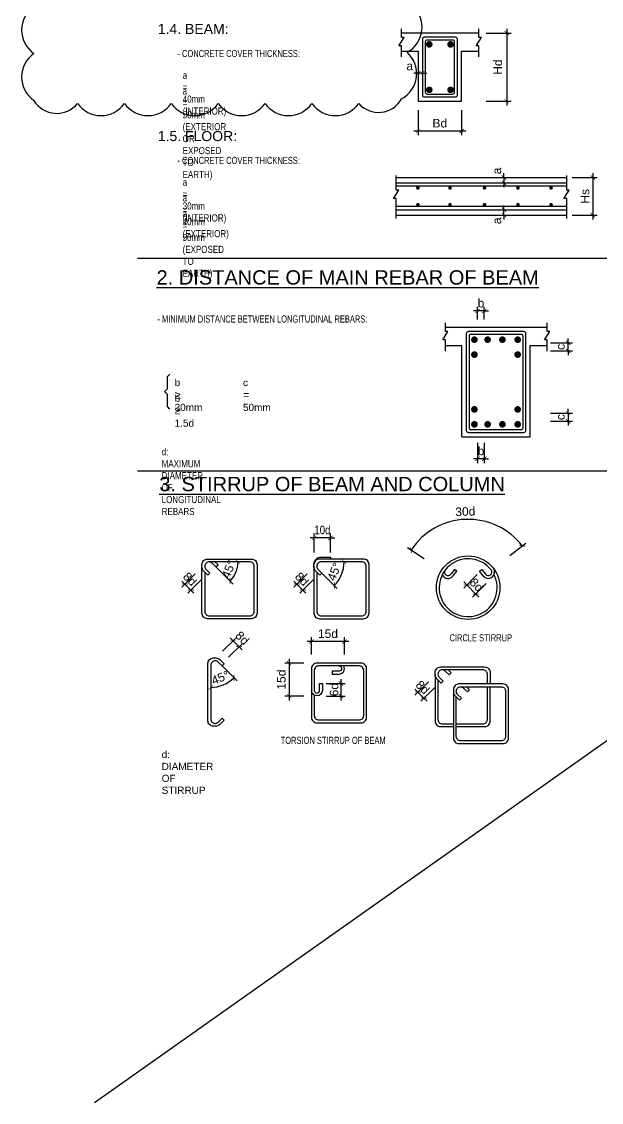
# Model space of a CAD drawing. Header units: millimetres. Extents: x -241424 to 696054, y -125618 to 93710.
# Drawn here: x 10279 to 30530, y -70002 to -32252 of the extents above; entities that cross this region are included whole.
import ezdxf
from ezdxf.enums import TextEntityAlignment as Align

# ---------------------------------------------------------------- set-up
doc = ezdxf.new("R2010")
doc.units = ezdxf.units.MM
doc.header["$LTSCALE"] = 7
doc.header["$PDMODE"] = 3
doc.layers.get('0').update_dxf_attribs({"linetype": 'CONTINUOUS'})
doc.layers.get('Defpoints').update_dxf_attribs({"color": 6, "linetype": 'CONTINUOUS'})
for name, color, linetype in [('CDC_02_DIM', 1, 'CONTINUOUS'), ('CDC_03_BORDER', 3, 'CONTINUOUS'), ('CDC_05_STEEL', 4, 'CONTINUOUS'), ('CDC_06_TEXT', 2, 'CONTINUOUS')]:
    doc.layers.add(name, color=color, linetype=linetype)
doc.layers.add('KCS_Plotter', color=11, linetype='CONTINUOUS', plot=False)
doc.styles.add('ARIAL', font='arial.ttf')
doc.dimstyles.new('DIM1-25', dxfattribs={"dimscale": 1.2, "dimtxt": 250, "dimasz": 125, "dimexe": 125, "dimexo": 0.06, "dimgap": 100, "dimtad": 1, "dimdec": 0, "dimzin": 0, "dimdsep": 46, "dimtxsty": 'ARIAL', "dimblk": 'ARCHTICK', "dimcen": 100, "dimdle": 125, "dimclrd": 256, "dimclre": 1, "dimclrt": 2, "dimadec": 0, "dimazin": 0, "dimtfac": 1, "dimtdec": 0, "dimtix": 1, "dimtmove": 2, "dimatfit": 0, "dimfxl": 1, "dimtolj": 1, "dimtzin": 0, "dimarcsym": 0})

# ---------------------------------------------------------------- blocks, each defined once
blk = doc.blocks.new('_ArchTick')
at = {"color": 0, "linetype": 'ByBlock', "const_width": 0.15}
blk.add_lwpolyline([(-0.5, -0.5), (0.5, 0.5)], dxfattribs=at)
blk = doc.blocks.new('*D546')
at = {"layer": 'CDC_02_DIM', "color": 1, "lineweight": -2, "transparency": 16777216}
for p, q in [((20138, -54659), (19476, -54659)), ((20138, -55811), (19476, -55811))]:
    blk.add_line(p, q, dxfattribs=at)
at = {"layer": 'CDC_02_DIM', "lineweight": -2, "transparency": 16777216}
blk.add_line((19626, -54509), (19626, -55961), dxfattribs=at)
at = {"layer": 'Defpoints', "color": 0, "transparency": 16777216}
for p in [(20138, -54659), (19626, -55811), (20138, -55811)]:
    blk.add_point(p, dxfattribs=at)
at = {"layer": 'CDC_02_DIM', "lineweight": -2, "transparency": 16777216, "xscale": 150, "yscale": 150, "zscale": 150}
for p, rotation in [((19626, -54659), 90), ((19626, -55811), 270)]:
    blk.add_blockref('_ArchTick', p, dxfattribs=dict(at, rotation=rotation))
at = {"layer": 'CDC_02_DIM', "color": 2, "transparency": 16777216, "insert": (19353, -55235), "char_height": 300, "attachment_point": 5, "rotation": 90, "style": 'ARIAL'}
blk.add_mtext('\\A1;15d', dxfattribs=at)
blk = doc.blocks.new('*D547')
at = {"layer": 'CDC_02_DIM', "color": 1, "lineweight": -2, "transparency": 16777216}
for p, q in [((20922, -55373), (21584, -55373)), ((20922, -55811), (21584, -55811))]:
    blk.add_line(p, q, dxfattribs=at)
at = {"layer": 'CDC_02_DIM', "lineweight": -2, "transparency": 16777216}
blk.add_line((21434, -55223), (21434, -55961), dxfattribs=at)
at = {"layer": 'Defpoints', "color": 0, "transparency": 16777216}
for p in [(20922, -55373), (20922, -55811), (21434, -55811)]:
    blk.add_point(p, dxfattribs=at)
at = {"layer": 'CDC_02_DIM', "lineweight": -2, "transparency": 16777216, "xscale": 150, "yscale": 150, "zscale": 150}
for p, rotation in [((21434, -55373), 90), ((21434, -55811), 270)]:
    blk.add_blockref('_ArchTick', p, dxfattribs=dict(at, rotation=rotation))
at = {"layer": 'CDC_02_DIM', "color": 2, "transparency": 16777216, "insert": (21193, -55584), "char_height": 300, "attachment_point": 5, "rotation": 90, "style": 'ARIAL'}
blk.add_mtext('\\A1;6d', dxfattribs=at)
blk = doc.blocks.new('*D548')
at = {"layer": 'CDC_02_DIM', "color": 1, "lineweight": -2, "transparency": 16777216}
for p, q in [((24486, -55308), (24018, -55776)), ((24695, -55517), (24227, -55985))]:
    blk.add_line(p, q, dxfattribs=at)
at = {"layer": 'CDC_02_DIM', "lineweight": -2, "transparency": 16777216}
for p, q in [((24124, -55670), (24018, -55564)), ((24333, -55879), (24124, -55670)), ((24333, -55879), (24439, -55985))]:
    blk.add_line(p, q, dxfattribs=at)
at = {"layer": 'Defpoints', "color": 0, "transparency": 16777216}
for p in [(24486, -55308), (24124, -55670), (24695, -55516)]:
    blk.add_point(p, dxfattribs=at)
at = {"layer": 'CDC_02_DIM', "lineweight": -2, "transparency": 16777216, "xscale": 150, "yscale": 150, "zscale": 150}
for p, rotation in [((24124, -55670), 315.0000001704503), ((24333, -55879), 135.0000001704503)]:
    blk.add_blockref('_ArchTick', p, dxfattribs=dict(at, rotation=rotation))
at = {"layer": 'CDC_02_DIM', "color": 2, "transparency": 16777216, "insert": (24286, -55507), "char_height": 300, "attachment_point": 5, "rotation": 315, "style": 'ARIAL'}
blk.add_mtext('\\A1;8d', dxfattribs=at)
blk = doc.blocks.new('*D549')
at = {"layer": 'CDC_02_DIM', "lineweight": -2, "transparency": 16777216}
blk.add_line((21706, -53905), (20254, -53905), dxfattribs=at)
at = {"layer": 'CDC_02_DIM', "color": 1, "lineweight": -2, "transparency": 16777216}
for p, q in [((20404, -54362), (20404, -53755)), ((21556, -54362), (21556, -53755))]:
    blk.add_line(p, q, dxfattribs=at)
at = {"layer": 'Defpoints', "color": 0, "transparency": 16777216}
for p in [(20404, -53905), (20404, -54362), (21556, -54362)]:
    blk.add_point(p, dxfattribs=at)
at = {"layer": 'CDC_02_DIM', "lineweight": -2, "transparency": 16777216, "xscale": 150, "yscale": 150, "zscale": 150, "rotation": 180}
blk.add_blockref('_ArchTick', (20404, -53905), dxfattribs=at)
at = {"layer": 'CDC_02_DIM', "lineweight": -2, "transparency": 16777216, "xscale": 150, "yscale": 150, "zscale": 150}
blk.add_blockref('_ArchTick', (21556, -53905), dxfattribs=at)
at = {"layer": 'CDC_02_DIM', "color": 2, "transparency": 16777216, "insert": (20980, -53632), "char_height": 300, "attachment_point": 5, "style": 'ARIAL'}
blk.add_mtext('\\A1;15d', dxfattribs=at)
blk = doc.blocks.new('*D550')
at = {"layer": 'CDC_02_DIM', "color": 1, "lineweight": -2, "transparency": 16777216}
for p, q in [((20502, -50797), (20502, -50134)), ((21066, -50797), (21066, -50134))]:
    blk.add_line(p, q, dxfattribs=at)
at = {"layer": 'CDC_02_DIM', "lineweight": -2, "transparency": 16777216}
for p, q in [((20502, -50284), (20352, -50284)), ((21066, -50284), (20502, -50284)), ((21066, -50284), (21216, -50284))]:
    blk.add_line(p, q, dxfattribs=at)
at = {"layer": 'Defpoints', "color": 0, "transparency": 16777216}
for p in [(20502, -50284), (20502, -50797), (21066, -50797)]:
    blk.add_point(p, dxfattribs=at)
at = {"layer": 'CDC_02_DIM', "lineweight": -2, "transparency": 16777216, "xscale": 150, "yscale": 150, "zscale": 150}
blk.add_blockref('_ArchTick', (20502, -50284), dxfattribs=at)
at = {"layer": 'CDC_02_DIM', "lineweight": -2, "transparency": 16777216, "xscale": 150, "yscale": 150, "zscale": 150, "rotation": 180}
blk.add_blockref('_ArchTick', (21066, -50284), dxfattribs=at)
at = {"layer": 'CDC_02_DIM', "color": 2, "transparency": 16777216, "insert": (20784, -50011), "char_height": 300, "attachment_point": 5, "style": 'ARIAL'}
blk.add_mtext('\\A1;{\\W0.8;10d}', dxfattribs=at)
blk = doc.blocks.new('*D551')
at = {"layer": 'CDC_02_DIM', "color": 1, "lineweight": -2, "transparency": 16777216}
for p, q in [((16344, -51539), (15875, -52007)), ((16552, -51747), (16084, -52216))]:
    blk.add_line(p, q, dxfattribs=at)
at = {"layer": 'CDC_02_DIM', "lineweight": -2, "transparency": 16777216}
for p, q in [((15981, -51901), (15875, -51795)), ((16190, -52110), (15981, -51901)), ((16190, -52110), (16296, -52216))]:
    blk.add_line(p, q, dxfattribs=at)
at = {"layer": 'Defpoints', "color": 0, "transparency": 16777216}
for p in [(16344, -51539), (15981, -51901), (16553, -51747)]:
    blk.add_point(p, dxfattribs=at)
at = {"layer": 'CDC_02_DIM', "lineweight": -2, "transparency": 16777216, "xscale": 150, "yscale": 150, "zscale": 150}
for p, rotation in [((15981, -51901), 315.0000001704503), ((16190, -52110), 135.0000001704503)]:
    blk.add_blockref('_ArchTick', p, dxfattribs=dict(at, rotation=rotation))
at = {"layer": 'CDC_02_DIM', "color": 2, "transparency": 16777216, "insert": (16158, -51724), "char_height": 300, "attachment_point": 5, "rotation": 315, "style": 'ARIAL'}
blk.add_mtext('\\A1;8d', dxfattribs=at)
blk = doc.blocks.new('*D552')
at = {"layer": 'CDC_02_DIM', "color": 1, "lineweight": -2, "transparency": 16777216}
for p, q in [((17301, -54244), (17770, -53775)), ((17510, -54453), (17979, -53984))]:
    blk.add_line(p, q, dxfattribs=at)
at = {"layer": 'CDC_02_DIM', "lineweight": -2, "transparency": 16777216}
blk.add_line((17979, -54196), (17558, -53775), dxfattribs=at)
at = {"layer": 'Defpoints', "color": 0, "transparency": 16777216}
for p in [(17664, -53881), (17301, -54244), (17510, -54453)]:
    blk.add_point(p, dxfattribs=at)
at = {"layer": 'CDC_02_DIM', "lineweight": -2, "transparency": 16777216, "xscale": 150, "yscale": 150, "zscale": 150}
for p, rotation in [((17664, -53881), 135.0000001704503), ((17873, -54090), 315.0000001704503)]:
    blk.add_blockref('_ArchTick', p, dxfattribs=dict(at, rotation=rotation))
at = {"layer": 'CDC_02_DIM', "color": 2, "transparency": 16777216, "insert": (17987, -53783), "char_height": 300, "attachment_point": 5, "rotation": 315, "style": 'ARIAL'}
blk.add_mtext('\\A1;8d', dxfattribs=at)
blk = doc.blocks.new('*D553')
at = {"layer": 'CDC_02_DIM', "color": 1, "lineweight": -2, "transparency": 16777216}
for p, q in [((26189, -51569), (25720, -52038)), ((26501, -51882), (26033, -52350))]:
    blk.add_line(p, q, dxfattribs=at)
at = {"layer": 'CDC_02_DIM', "lineweight": -2, "transparency": 16777216}
blk.add_line((26245, -52350), (25720, -51825), dxfattribs=at)
at = {"layer": 'Defpoints', "color": 0, "transparency": 16777216}
for p in [(26189, -51569), (25826, -51931), (26501, -51882)]:
    blk.add_point(p, dxfattribs=at)
at = {"layer": 'CDC_02_DIM', "lineweight": -2, "transparency": 16777216, "xscale": 150, "yscale": 150, "zscale": 150}
for p, rotation in [((25826, -51931), 135.0000001704503), ((26139, -52244), 315.0000001704503)]:
    blk.add_blockref('_ArchTick', p, dxfattribs=dict(at, rotation=rotation))
at = {"layer": 'CDC_02_DIM', "color": 2, "transparency": 16777216, "insert": (26169, -51928), "char_height": 300, "attachment_point": 5, "rotation": 315, "style": 'ARIAL'}
blk.add_mtext('\\A1;8d', dxfattribs=at)
blk = doc.blocks.new('*D554')
at = {"layer": 'CDC_02_DIM', "color": 1, "lineweight": -2, "transparency": 16777216}
blk.add_line((17071, -51302), (17667, -51899), dxfattribs=at)
at = {"layer": 'CDC_02_DIM', "lineweight": -2, "transparency": 16777216}
blk.add_arc((16891, -51122), 948, 315, 0, dxfattribs=at)
at = {"layer": 'Defpoints', "color": 0, "transparency": 16777216}
for p in [(16833, -51122), (16936, -51168), (17071, -51302), (18249, -51122), (17712, -51596)]:
    blk.add_point(p, dxfattribs=at)
at = {"layer": 'CDC_02_DIM', "lineweight": -2, "transparency": 16777216, "xscale": 150, "yscale": 150, "zscale": 150}
for p, rotation in [((17839, -51122), 90.00000000000007), ((17561, -51793), 225.0000000009907)]:
    blk.add_blockref('_ArchTick', p, dxfattribs=dict(at, rotation=rotation))
at = {"layer": 'CDC_02_DIM', "color": 2, "transparency": 16777216, "insert": (17515, -51381), "char_height": 300, "attachment_point": 5, "rotation": 67.5, "style": 'ARIAL'}
blk.add_mtext('\\A1;45°', dxfattribs=at)
blk = doc.blocks.new('*D555')
at = {"layer": 'CDC_02_DIM', "color": 1, "lineweight": -2, "transparency": 16777216}
blk.add_line((17284, -54759), (17803, -55278), dxfattribs=at)
at = {"layer": 'CDC_02_DIM', "lineweight": -2, "transparency": 16777216}
blk.add_arc((16885, -54360), 1148, 270, 315, dxfattribs=at)
at = {"layer": 'Defpoints', "color": 0, "transparency": 16777216}
for p in [(16885, -54734), (17149, -54624), (17284, -54759), (17182, -55469), (16885, -56610)]:
    blk.add_point(p, dxfattribs=at)
at = {"layer": 'CDC_02_DIM', "lineweight": -2, "transparency": 16777216, "xscale": 150, "yscale": 150, "zscale": 150}
for p, rotation in [((17697, -55172), 45.00000000109049), ((16885, -55508), 180)]:
    blk.add_blockref('_ArchTick', p, dxfattribs=dict(at, rotation=rotation))
at = {"layer": 'CDC_02_DIM', "color": 2, "transparency": 16777216, "insert": (17220, -55169), "char_height": 300, "attachment_point": 5, "rotation": 22.5, "style": 'ARIAL'}
blk.add_mtext('\\A1;45°', dxfattribs=at)
blk = doc.blocks.new('*D556')
at = {"layer": 'CDC_02_DIM', "color": 1, "lineweight": -2, "transparency": 16777216}
blk.add_line((20771, -51521), (21305, -52055), dxfattribs=at)
at = {"layer": 'CDC_02_DIM', "lineweight": -2, "transparency": 16777216}
blk.add_arc((20372, -51122), 1169, 315, 0, dxfattribs=at)
at = {"layer": 'Defpoints', "color": 0, "transparency": 16777216}
for p in [(20745, -51122), (22161, -51122), (20636, -51386), (20771, -51521), (21385, -51707)]:
    blk.add_point(p, dxfattribs=at)
at = {"layer": 'CDC_02_DIM', "lineweight": -2, "transparency": 16777216, "xscale": 150, "yscale": 150, "zscale": 150}
for p, rotation in [((21541, -51122), 90.00000000000007), ((21199, -51949), 224.9999999995053)]:
    blk.add_blockref('_ArchTick', p, dxfattribs=dict(at, rotation=rotation))
at = {"layer": 'CDC_02_DIM', "color": 2, "transparency": 16777216, "insert": (21201, -51466), "char_height": 300, "attachment_point": 5, "rotation": 67.5, "style": 'ARIAL'}
blk.add_mtext('\\A1;45°', dxfattribs=at)
blk = doc.blocks.new('*D557')
at = {"layer": 'CDC_02_DIM', "color": 1, "lineweight": -2, "transparency": 16777216}
for p, q in [((27331, -50902), (27885, -50473)), ((24343, -51014), (23758, -50629))]:
    blk.add_line(p, q, dxfattribs=at)
at = {"layer": 'CDC_02_DIM', "lineweight": -2, "transparency": 16777216}
blk.add_arc((25877, -52025), 2388, 37.6842, 146.6315, dxfattribs=at)
at = {"layer": 'Defpoints', "color": 0, "transparency": 16777216}
for p in [(26535, -49729), (27331, -50902), (24343, -51014), (24821, -51329), (26877, -51252)]:
    blk.add_point(p, dxfattribs=at)
at = {"layer": 'CDC_02_DIM', "lineweight": -2, "transparency": 16777216, "xscale": 150, "yscale": 150, "zscale": 150}
for p, rotation in [((27766, -50565), 307.6842083995588), ((23883, -50711), 236.6315350007936)]:
    blk.add_blockref('_ArchTick', p, dxfattribs=dict(at, rotation=rotation))
at = {"layer": 'CDC_02_DIM', "color": 2, "transparency": 16777216, "insert": (25777, -49366), "char_height": 300, "attachment_point": 5, "rotation": 2.1579, "style": 'ARIAL'}
blk.add_mtext('\\A1;30d', dxfattribs=at)
blk = doc.blocks.new('*D558')
at = {"layer": 'CDC_02_DIM', "color": 1, "lineweight": -2, "transparency": 16777216}
for p, q in [((20256, -51539), (19787, -52007)), ((20464, -51747), (19996, -52216))]:
    blk.add_line(p, q, dxfattribs=at)
at = {"layer": 'CDC_02_DIM', "lineweight": -2, "transparency": 16777216}
for p, q in [((19893, -51901), (19787, -51795)), ((20102, -52110), (19893, -51901)), ((20102, -52110), (20208, -52216))]:
    blk.add_line(p, q, dxfattribs=at)
at = {"layer": 'Defpoints', "color": 0, "transparency": 16777216}
for p in [(20256, -51539), (19893, -51901), (20465, -51747)]:
    blk.add_point(p, dxfattribs=at)
at = {"layer": 'CDC_02_DIM', "lineweight": -2, "transparency": 16777216, "xscale": 150, "yscale": 150, "zscale": 150}
for p, rotation in [((19893, -51901), 315.0000001704503), ((20102, -52110), 135.0000001704503)]:
    blk.add_blockref('_ArchTick', p, dxfattribs=dict(at, rotation=rotation))
at = {"layer": 'CDC_02_DIM', "color": 2, "transparency": 16777216, "insert": (20070, -51724), "char_height": 300, "attachment_point": 5, "rotation": 315, "style": 'ARIAL'}
blk.add_mtext('\\A1;8d', dxfattribs=at)
blk = doc.blocks.new('*D559')
at = {"layer": 'CDC_02_DIM', "color": 1, "lineweight": -2, "transparency": 16777216}
for p, q in [((26207, -46960), (26207, -47672)), ((26440, -46960), (26440, -47672))]:
    blk.add_line(p, q, dxfattribs=at)
at = {"layer": 'CDC_02_DIM', "lineweight": -2, "transparency": 16777216}
for p, q in [((26207, -47522), (26057, -47522)), ((26440, -47522), (26207, -47522)), ((26440, -47522), (26590, -47522))]:
    blk.add_line(p, q, dxfattribs=at)
at = {"layer": 'Defpoints', "color": 0, "transparency": 16777216}
for p in [(26207, -46960), (26440, -46960), (26207, -47522)]:
    blk.add_point(p, dxfattribs=at)
at = {"layer": 'CDC_02_DIM', "lineweight": -2, "transparency": 16777216, "xscale": 150, "yscale": 150, "zscale": 150}
blk.add_blockref('_ArchTick', (26207, -47522), dxfattribs=at)
at = {"layer": 'CDC_02_DIM', "lineweight": -2, "transparency": 16777216, "xscale": 150, "yscale": 150, "zscale": 150, "rotation": 180}
blk.add_blockref('_ArchTick', (26440, -47522), dxfattribs=at)
at = {"layer": 'CDC_02_DIM', "color": 2, "transparency": 16777216, "insert": (26324, -47250), "char_height": 300, "attachment_point": 5, "style": 'ARIAL'}
blk.add_mtext('\\A1;b', dxfattribs=at)
blk = doc.blocks.new('*D560')
at = {"layer": 'CDC_02_DIM', "color": 1, "lineweight": -2, "transparency": 16777216}
for p, q in [((28747, -45926), (29522, -45926)), ((28747, -46208), (29522, -46208))]:
    blk.add_line(p, q, dxfattribs=at)
at = {"layer": 'CDC_02_DIM', "lineweight": -2, "transparency": 16777216}
for p, q in [((29372, -45926), (29372, -45776)), ((29372, -45926), (29372, -46208)), ((29372, -46208), (29372, -46358))]:
    blk.add_line(p, q, dxfattribs=at)
at = {"layer": 'Defpoints', "color": 0, "transparency": 16777216}
for p in [(28747, -45926), (28747, -46208), (29372, -46208)]:
    blk.add_point(p, dxfattribs=at)
at = {"layer": 'CDC_02_DIM', "lineweight": -2, "transparency": 16777216, "xscale": 150, "yscale": 150, "zscale": 150}
for p, rotation in [((29372, -45926), 270), ((29372, -46208), 90)]:
    blk.add_blockref('_ArchTick', p, dxfattribs=dict(at, rotation=rotation))
at = {"layer": 'CDC_02_DIM', "color": 2, "transparency": 16777216, "insert": (29099, -46067), "char_height": 300, "attachment_point": 5, "rotation": 90, "style": 'ARIAL'}
blk.add_mtext('\\A1;c', dxfattribs=at)
blk = doc.blocks.new('*D561')
at = {"layer": 'CDC_02_DIM', "lineweight": -2, "transparency": 16777216}
for p, q in [((29372, -43472), (29372, -43322)), ((29372, -43753), (29372, -43472)), ((29372, -43753), (29372, -43903))]:
    blk.add_line(p, q, dxfattribs=at)
at = {"layer": 'CDC_02_DIM', "color": 1, "lineweight": -2, "transparency": 16777216}
for p, q in [((28747, -43472), (29522, -43472)), ((28747, -43753), (29522, -43753))]:
    blk.add_line(p, q, dxfattribs=at)
at = {"layer": 'Defpoints', "color": 0, "transparency": 16777216}
for p in [(28747, -43472), (28747, -43753), (29372, -43472)]:
    blk.add_point(p, dxfattribs=at)
at = {"layer": 'CDC_02_DIM', "lineweight": -2, "transparency": 16777216, "xscale": 150, "yscale": 150, "zscale": 150}
for p, rotation in [((29372, -43472), 270), ((29372, -43753), 90)]:
    blk.add_blockref('_ArchTick', p, dxfattribs=dict(at, rotation=rotation))
at = {"layer": 'CDC_02_DIM', "color": 2, "transparency": 16777216, "insert": (29099, -43613), "char_height": 300, "attachment_point": 5, "rotation": 90, "style": 'ARIAL'}
blk.add_mtext('\\A1;c', dxfattribs=at)
blk = doc.blocks.new('*D562')
at = {"layer": 'CDC_02_DIM', "color": 1, "lineweight": -2, "transparency": 16777216}
for p, q in [((26207, -42662), (26207, -42210)), ((26440, -42662), (26440, -42210))]:
    blk.add_line(p, q, dxfattribs=at)
at = {"layer": 'CDC_02_DIM', "lineweight": -2, "transparency": 16777216}
for p, q in [((26207, -42360), (26057, -42360)), ((26440, -42360), (26207, -42360)), ((26440, -42360), (26590, -42360))]:
    blk.add_line(p, q, dxfattribs=at)
at = {"layer": 'Defpoints', "color": 0, "transparency": 16777216}
for p in [(26207, -42360), (26207, -42662), (26440, -42662)]:
    blk.add_point(p, dxfattribs=at)
at = {"layer": 'CDC_02_DIM', "lineweight": -2, "transparency": 16777216, "xscale": 150, "yscale": 150, "zscale": 150}
blk.add_blockref('_ArchTick', (26207, -42360), dxfattribs=at)
at = {"layer": 'CDC_02_DIM', "lineweight": -2, "transparency": 16777216, "xscale": 150, "yscale": 150, "zscale": 150, "rotation": 180}
blk.add_blockref('_ArchTick', (26440, -42360), dxfattribs=at)
at = {"layer": 'CDC_02_DIM', "color": 2, "transparency": 16777216, "insert": (26324, -42087), "char_height": 300, "attachment_point": 5, "style": 'ARIAL'}
blk.add_mtext('\\A1;b', dxfattribs=at)
blk = doc.blocks.new('*D478')
at = {"layer": 'CDC_02_DIM', "color": 1, "lineweight": -2, "transparency": 16777216}
for p, q in [((24130, -33649), (24130, -34199)), ((24278, -33649), (24278, -34199))]:
    blk.add_line(p, q, dxfattribs=at)
at = {"layer": 'CDC_02_DIM', "lineweight": -2, "transparency": 16777216}
for p, q in [((24130, -34049), (23980, -34049)), ((24278, -34049), (24130, -34049)), ((24278, -34049), (24428, -34049))]:
    blk.add_line(p, q, dxfattribs=at)
at = {"layer": 'Defpoints', "color": 0, "transparency": 16777216}
for p in [(24130, -33649), (24278, -33649), (24130, -34049)]:
    blk.add_point(p, dxfattribs=at)
at = {"layer": 'CDC_02_DIM', "lineweight": -2, "transparency": 16777216, "xscale": 150, "yscale": 150, "zscale": 150}
blk.add_blockref('_ArchTick', (24130, -34049), dxfattribs=at)
at = {"layer": 'CDC_02_DIM', "lineweight": -2, "transparency": 16777216, "xscale": 150, "yscale": 150, "zscale": 150, "rotation": 180}
blk.add_blockref('_ArchTick', (24278, -34049), dxfattribs=at)
at = {"layer": 'CDC_02_DIM', "color": 2, "transparency": 16777216, "insert": (23836, -33804), "char_height": 300, "attachment_point": 5, "style": 'ARIAL'}
blk.add_mtext('\\A1;a', dxfattribs=at)
blk = doc.blocks.new('*D479')
at = {"layer": 'CDC_02_DIM', "color": 1, "lineweight": -2, "transparency": 16777216}
for p, q in [((24128, -35350), (24128, -36224)), ((25647, -35350), (25647, -36224))]:
    blk.add_line(p, q, dxfattribs=at)
at = {"layer": 'CDC_02_DIM', "lineweight": -2, "transparency": 16777216}
blk.add_line((25797, -36074), (23978, -36074), dxfattribs=at)
at = {"layer": 'Defpoints', "color": 0, "transparency": 16777216}
for p in [(24128, -35350), (25647, -35350), (24128, -36074)]:
    blk.add_point(p, dxfattribs=at)
at = {"layer": 'CDC_02_DIM', "lineweight": -2, "transparency": 16777216, "xscale": 150, "yscale": 150, "zscale": 150, "rotation": 180}
blk.add_blockref('_ArchTick', (24128, -36074), dxfattribs=at)
at = {"layer": 'CDC_02_DIM', "lineweight": -2, "transparency": 16777216, "xscale": 150, "yscale": 150, "zscale": 150}
blk.add_blockref('_ArchTick', (25647, -36074), dxfattribs=at)
at = {"layer": 'CDC_02_DIM', "color": 2, "transparency": 16777216, "insert": (24887, -35802), "char_height": 300, "attachment_point": 5, "style": 'ARIAL'}
blk.add_mtext('\\A1;Bd', dxfattribs=at)
blk = doc.blocks.new('*D480')
at = {"layer": 'CDC_02_DIM', "color": 1, "lineweight": -2, "transparency": 16777216}
for p, q in [((26613, -38823), (27277, -38823)), ((26613, -39009), (27277, -39009))]:
    blk.add_line(p, q, dxfattribs=at)
at = {"layer": 'CDC_02_DIM', "lineweight": -2, "transparency": 16777216}
for p, q in [((27127, -38823), (27127, -38673)), ((27127, -39009), (27127, -38823)), ((27127, -39009), (27127, -39159))]:
    blk.add_line(p, q, dxfattribs=at)
at = {"layer": 'Defpoints', "color": 0, "transparency": 16777216}
for p in [(26612, -38823), (27127, -38823), (26612, -39009)]:
    blk.add_point(p, dxfattribs=at)
at = {"layer": 'CDC_02_DIM', "lineweight": -2, "transparency": 16777216, "xscale": 150, "yscale": 150, "zscale": 150}
for p, rotation in [((27127, -38823), 270), ((27127, -39009), 90)]:
    blk.add_blockref('_ArchTick', p, dxfattribs=dict(at, rotation=rotation))
at = {"layer": 'CDC_02_DIM', "color": 2, "transparency": 16777216, "insert": (26881, -39209), "char_height": 300, "attachment_point": 5, "rotation": 90, "style": 'ARIAL'}
blk.add_mtext('\\A1;a', dxfattribs=at)
blk = doc.blocks.new('*D481')
at = {"layer": 'CDC_02_DIM', "color": 1, "lineweight": -2, "transparency": 16777216}
for p, q in [((26613, -37698), (27277, -37698)), ((26613, -37884), (27277, -37884))]:
    blk.add_line(p, q, dxfattribs=at)
at = {"layer": 'CDC_02_DIM', "lineweight": -2, "transparency": 16777216}
for p, q in [((27127, -37698), (27127, -37548)), ((27127, -37698), (27127, -37884)), ((27127, -37884), (27127, -38034))]:
    blk.add_line(p, q, dxfattribs=at)
at = {"layer": 'Defpoints', "color": 0, "transparency": 16777216}
for p in [(26612, -37698), (26612, -37884), (27127, -37884)]:
    blk.add_point(p, dxfattribs=at)
at = {"layer": 'CDC_02_DIM', "lineweight": -2, "transparency": 16777216, "xscale": 150, "yscale": 150, "zscale": 150}
for p, rotation in [((27127, -37698), 270), ((27127, -37884), 90)]:
    blk.add_blockref('_ArchTick', p, dxfattribs=dict(at, rotation=rotation))
at = {"layer": 'CDC_02_DIM', "color": 2, "transparency": 16777216, "insert": (26881, -37468), "char_height": 300, "attachment_point": 5, "rotation": 90, "style": 'ARIAL'}
blk.add_mtext('\\A1;a', dxfattribs=at)
blk = doc.blocks.new('*D482')
at = {"layer": 'CDC_02_DIM', "color": 1, "lineweight": -2, "transparency": 16777216}
for p, q in [((29509, -37698), (30381, -37698)), ((29509, -39009), (30381, -39009))]:
    blk.add_line(p, q, dxfattribs=at)
at = {"layer": 'CDC_02_DIM', "lineweight": -2, "transparency": 16777216}
blk.add_line((30231, -37548), (30231, -39159), dxfattribs=at)
at = {"layer": 'Defpoints', "color": 0, "transparency": 16777216}
for p in [(29509, -37698), (29509, -39009), (30231, -39009)]:
    blk.add_point(p, dxfattribs=at)
at = {"layer": 'CDC_02_DIM', "lineweight": -2, "transparency": 16777216, "xscale": 150, "yscale": 150, "zscale": 150}
for p, rotation in [((30231, -37698), 90), ((30231, -39009), 270)]:
    blk.add_blockref('_ArchTick', p, dxfattribs=dict(at, rotation=rotation))
at = {"layer": 'CDC_02_DIM', "color": 2, "transparency": 16777216, "insert": (29959, -38354), "char_height": 300, "attachment_point": 5, "rotation": 90, "style": 'ARIAL'}
blk.add_mtext('\\A1;Hs', dxfattribs=at)
blk = doc.blocks.new('*D483')
at = {"layer": 'CDC_02_DIM', "color": 1, "lineweight": -2, "transparency": 16777216}
for p, q in [((26501, -32651), (27373, -32651)), ((26501, -35031), (27373, -35031))]:
    blk.add_line(p, q, dxfattribs=at)
at = {"layer": 'CDC_02_DIM', "lineweight": -2, "transparency": 16777216}
blk.add_line((27223, -32501), (27223, -35181), dxfattribs=at)
at = {"layer": 'Defpoints', "color": 0, "transparency": 16777216}
for p in [(26501, -32651), (26501, -35031), (27223, -35031)]:
    blk.add_point(p, dxfattribs=at)
at = {"layer": 'CDC_02_DIM', "lineweight": -2, "transparency": 16777216, "xscale": 150, "yscale": 150, "zscale": 150}
for p, rotation in [((27223, -32651), 90), ((27223, -35031), 270)]:
    blk.add_blockref('_ArchTick', p, dxfattribs=dict(at, rotation=rotation))
at = {"layer": 'CDC_02_DIM', "color": 2, "transparency": 16777216, "insert": (26911, -33841), "char_height": 300, "attachment_point": 5, "rotation": 90, "style": 'ARIAL'}
blk.add_mtext('\\A1;Hd', dxfattribs=at)

msp = doc.modelspace()

# ---------------------------------------------------------------- linework, layer by layer
at = {"layer": 'CDC_02_DIM'}
for points in [[(23552.2, -33479.4), (23552.2, -33093.5), (23455.8, -33093.5), (23639.3, -32802), (23552.2, -32802), (23552.2, -32499.2)], [(26249.8, -33479.4), (26249.8, -33093.5), (26153.4, -33093.5), (26336.9, -32802), (26249.8, -32802), (26249.8, -32499.2)]]:
    msp.add_lwpolyline(points, dxfattribs=at)
at = {"layer": 'CDC_03_BORDER'}
for p, q in [((23552.2, -33286.8), (24129.7, -33286.8)), ((25648.7, -33286.8), (26249.8, -33286.8)), ((23364.4, -37698.5), (29319, -37698.5)), ((23364.4, -39008.6), (29319, -39008.6)), ((14326, -40513.4), (31811.7, -40513.4)), ((25083.1, -42929.5), (28640.5, -42929.5)), ((25083.1, -43565.8), (25660.6, -43565.8)), ((25660.6, -46750.4), (25660.6, -43565.8)), ((28039.5, -46750.4), (28039.5, -43565.8)), ((28039.5, -43565.8), (28640.5, -43565.8)), ((25660.6, -46750.4), (28039.5, -46750.4)), ((14326, -47942.1), (31811.7, -47942.1))]:
    msp.add_line(p, q, dxfattribs=at)
for points in [[(26249.8, -32650.6), (23552.2, -32650.6)], [(24129.7, -33286.8), (24129.7, -35032.3), (25648.7, -35032.3), (25648.7, -33286.8)], [(23364.4, -39130.7), (23364.4, -38432.6), (23268, -38432.6), (23451.5, -38141.1), (23364.4, -38141.1), (23364.4, -37621.3)], [(29319, -39130.7), (29319, -38432.6), (29222.6, -38432.6), (29406.1, -38141.1), (29319, -38141.1), (29319, -37621.3)], [(25083.1, -43758.3), (25083.1, -43372.4), (24986.7, -43372.4), (25170.2, -43080.9), (25083.1, -43080.9), (25083.1, -42778.1)], [(28640.5, -43758.3), (28640.5, -43372.4), (28544.1, -43372.4), (28727.6, -43080.9), (28640.5, -43080.9), (28640.5, -42778.1)]]:
    msp.add_lwpolyline(points, dxfattribs=at)
at = {"layer": 'CDC_05_STEEL'}
for p, q in [((23364.4, -37883.8), (29319, -37883.8)), ((29319, -37996.3), (23364.4, -37996.3)), ((29319, -38710.8), (23364.4, -38710.8)), ((23364.4, -38823.3), (29319, -38823.3)), ((25213.4, -55071.2), (25078.9, -54936.7)), ((25283.6, -55001.1), (25173.9, -54891.4)), ((25283.6, -55001.1), (25213.4, -55071.2))]:
    msp.add_line(p, q, dxfattribs=at)
for points in [[(24277.8, -32864.2), (24277.8, -34818.7, 0.4142136), (24343.3, -34884.2), (25435.2, -34884.2, 0.4142136), (25500.6, -34818.7), (25500.6, -32864.2, 0.4142136), (25435.2, -32798.7), (24343.3, -32798.7, 0.4142136)], [(25401.4, -32962.7, 0.4142136), (25336.6, -32898), (24441.9, -32898, 0.4142136), (24377.1, -32962.7), (24377.1, -34720.2, 0.4142136), (24441.9, -34784.9), (25336.6, -34784.9, 0.4142136), (25401.4, -34720.2)], [(25808.8, -43143.1), (25808.8, -46536.8, 0.4142136), (25874.2, -46602.3), (27825.9, -46602.3, 0.4142136), (27891.3, -46536.8), (27891.3, -43143.1, 0.4142136), (27825.9, -43077.7), (25874.2, -43077.7, 0.4142136)], [(27792.1, -43241.7, 0.4142136), (27727.3, -43176.9), (25972.8, -43176.9, 0.4142136), (25908, -43241.7), (25908, -46438.2, 0.4142136), (25972.8, -46503), (27727.3, -46503, 0.4142136), (27792.1, -46438.2)], [(16885.2, -56610.5, 0.4142136), (17039.9, -56765.2, 0.1989124), (17149.3, -56719.9), (17283.8, -56585.3), (17354, -56655.5), (17201.7, -56807.8, -0.1989124), (17065, -56864.4), (16979.4, -56864.4, -0.4142136), (16786, -56671), (16786, -54673.1, -0.4142136), (16979.4, -54479.7), (17065, -54479.7, -0.1989124), (17201.7, -54536.4), (17354, -54688.6), (17283.8, -54758.8), (17149.3, -54624.3, 0.1989124), (17039.9, -54579, 0.4142136), (16885.2, -54733.7)], [(20403.7, -56551.3, 0.4142136), (20597.1, -56744.6), (22133.8, -56744.6, 0.4142136), (22327.2, -56551.3), (22327.2, -54852.5, 0.4142136), (22133.8, -54659.2), (20597.1, -54659.2, 0.4142136), (20403.7, -54852.5)]]:
    msp.add_lwpolyline(points, format="xyb", close=True, dxfattribs=at)
for points, const_width in [([(24458.7, -33047.8, -1), (24574.7, -33047.8, -1)], 116), ([(25319.7, -33047.8, 1), (25203.7, -33047.8, 1)], 116), ([(24458.7, -34635.2, 1), (24574.7, -34635.2, 1)], 116), ([(25319.7, -34635.2, -1), (25203.7, -34635.2, -1)], 116), ([(24089.1, -38061.3, 1), (24151.6, -38061.3, 1)], 62.5), ([(25212.3, -38061.3, 1), (25274.7, -38061.3, 1)], 62.5), ([(26417, -38061.3, 1), (26479.5, -38061.3, 1)], 62.5), ([(27583.9, -38061.3, 1), (27646.4, -38061.3, 1)], 62.5), ([(28741.5, -38061.3, 1), (28804, -38061.3, 1)], 62.5), ([(24089.1, -38645.9, -1), (24151.6, -38645.9, -1)], 62.5), ([(25212.3, -38645.9, -1), (25274.7, -38645.9, -1)], 62.5), ([(26417, -38645.9, -1), (26479.5, -38645.9, -1)], 62.5), ([(27583.9, -38645.9, -1), (27646.4, -38645.9, -1)], 62.5), ([(28741.5, -38645.9, -1), (28804, -38645.9, -1)], 62.5), ([(26152.1, -43361.3, 1), (26036.1, -43361.3, 1)], 116), ([(26614.2, -43361.3, 1), (26498.2, -43361.3, 1)], 116), ([(27130.8, -43361.3, 1), (27014.7, -43361.3, 1)], 116), ([(27548, -43361.3, -1), (27664, -43361.3, -1)], 116), ([(26152.1, -43883.2, 1), (26036.1, -43883.2, 1)], 116), ([(27548, -43883.2, -1), (27664, -43883.2, -1)], 116), ([(26152.1, -45796.7, -1), (26036.1, -45796.7, -1)], 116), ([(27548, -45796.7, 1), (27664, -45796.7, 1)], 116), ([(26152.1, -46318.6, -1), (26036.1, -46318.6, -1)], 116), ([(26614.2, -46318.6, -1), (26498.2, -46318.6, -1)], 116), ([(27130.8, -46318.6, -1), (27014.7, -46318.6, -1)], 116), ([(27548, -46318.6, 1), (27664, -46318.6, 1)], 116)]:
    msp.add_lwpolyline(points, format="xyb", close=True, dxfattribs=dict(at, const_width=const_width))
for points in [[(20590.8, -51481.4), (20590.8, -52854.6, 0.4142136), (20745.4, -53009.3), (22161, -53009.3, 0.4142136), (22315.7, -52854.6), (22315.7, -51277, 0.4142136), (22161, -51122.3), (20745.4, -51122.3, 0.4142136), (20590.8, -51277, 0.1989124), (20636.1, -51386.4), (20770.6, -51520.9), (20700.4, -51591.1), (20548.1, -51438.8, -0.1989124), (20491.5, -51302.1), (20491.5, -51198.7, -0.4142136), (20733.2, -50957), (21066.4, -50957), (21066.4, -51023.1)], [(16678.8, -51481.4), (16678.8, -52854.6, 0.4142136), (16833.4, -53009.3), (18249, -53009.3, 0.4142136), (18403.7, -52854.6), (18403.7, -51277, 0.4142136), (18249, -51122.3), (16833.4, -51122.3, 0.4142136), (16678.8, -51277, 0.1989124), (16724.1, -51386.4), (16858.6, -51520.9), (16788.4, -51591.1), (16636.2, -51438.8, -0.1989124), (16579.5, -51302.1), (16579.5, -51216.4, -0.4142136), (16772.9, -51023.1), (18309.6, -51023.1, -0.4142136), (18503, -51216.4), (18503, -52915.2, -0.4142136), (18309.6, -53108.5), (16772.9, -53108.5, -0.4142136), (16579.5, -52915.2), (16579.5, -51290.2)], [(16827, -51122.3, -0.1989124), (16936.4, -51167.6), (17070.9, -51302.2), (17141.1, -51232), (17031.4, -51122.3)], [(20491.5, -51290.2), (20491.5, -52915.2, 0.4142136), (20684.9, -53108.5), (22221.6, -53108.5, 0.4142136), (22415, -52915.2), (22415, -51216.4, 0.4142136), (22221.6, -51023.1), (20684.9, -51023.1, 0.4142136), (20491.5, -51216.4)], [(26677.2, -51406.3, 20.5241501), (26781.7, -51572.9)], [(25076.6, -51406.3, 1), (25269.2, -51555.1)], [(20502.9, -55780.8), (20502.9, -56490.7, 0.4142136), (20657.6, -56645.4), (22073.2, -56645.4, 0.4142136), (22227.9, -56490.7), (22227.9, -54913.1, 0.4142136), (22073.2, -54758.4), (20657.6, -54758.4, 0.4142136), (20502.9, -54913.1), (20502.9, -55613.6, 1), (20685.2, -55613.6), (20685.2, -55372.9), (20784.5, -55372.9), (20784.5, -55613.6, -1), (20403.7, -55613.6)], [(21365.4, -54758.4, -1), (21365.4, -54940.7), (21124.7, -54940.7), (21124.7, -55039.9), (21365.4, -55039.9, 0.5692569), (21532.6, -54758.4)], [(26546.2, -55386.7), (26546.2, -55046.1, 0.4142136), (26391.5, -54891.4), (24975.9, -54891.4, 0.4142136), (24821.2, -55046.1, 0.1989124), (24866.5, -55155.5), (25001.1, -55290), (24930.9, -55360.2), (24778.6, -55207.9, -0.1989124), (24722, -55071.2), (24722, -54985.5, -0.4142136), (24915.4, -54792.2), (26452.1, -54792.2, -0.4142136), (26645.4, -54985.5), (26645.4, -55386.7)], [(24722, -55059.2), (24722, -56684.3, 0.4142136), (24915.4, -56877.6), (25361.2, -56877.6)], [(24821.2, -55250.5), (24821.2, -56623.7, 0.4142136), (24975.9, -56778.4), (25361.2, -56778.4)], [(25361.2, -55653.8), (25361.2, -57278.8, 0.4142136), (25554.6, -57472.2), (27091.3, -57472.2, 0.4142136), (27284.7, -57278.8), (27284.7, -55580.1, 0.4142136), (27091.3, -55386.7), (25554.6, -55386.7, 0.4142136), (25361.2, -55580.1), (25361.2, -55665.8, 0.1989124), (25417.8, -55802.5), (25570.1, -55954.7), (25640.3, -55884.6), (25505.8, -55750, -0.1989124), (25460.5, -55640.7, -0.4142136), (25615.1, -55486), (27030.7, -55486, -0.4142136), (27185.4, -55640.7), (27185.4, -57218.3, -0.4142136), (27030.7, -57373), (25615.1, -57373, -0.4142136), (25460.5, -57218.3), (25460.5, -55845.1)], [(25460.5, -56778.4), (26391.5, -56778.4, 0.4142136), (26546.2, -56623.7), (26546.2, -55486)], [(25460.5, -56877.6), (26452.1, -56877.6, 0.4142136), (26645.4, -56684.3), (26645.4, -55486)], [(25608.7, -55486, -0.1989124), (25718.1, -55531.3), (25852.6, -55665.8), (25922.8, -55595.6), (25813.1, -55486)]]:
    msp.add_lwpolyline(points, format="xyb", dxfattribs=at)
for points in [[(25347.8, -51615.8), (25477.6, -51447.7), (25399.1, -51387.1), (25269.2, -51555.1)], [(26406, -51615.8), (26276.2, -51447.7), (26354.7, -51387.1), (26484.5, -51555.1)]]:
    msp.add_lwpolyline(points, dxfattribs=at)
msp.add_circle((25876.9, -52024.5), 1110.5, dxfattribs=at)
for centre, radius, start, end in [((25172.9, -51480.7), 220.9, 204.64945, 322.31579), ((26580.8, -51480.7), 220.9, 217.68421, 37.68421), ((26580.8, -51480.7), 121.7, 217.68421, 37.68421), ((24969.5, -55046.1), 154.7, 45, 90)]:
    msp.add_arc(centre, radius, start, end, dxfattribs=at)
at = {"layer": 'CDC_06_TEXT'}
msp.add_lwpolyline([(15455.7, -45790), (15369, -45697.6), (15369, -45276), (15274.4, -45175.4), (15369, -45074.9), (15369, -44653.2), (15455.7, -44560.9)], dxfattribs=at)
at = {"layer": 'Defpoints'}
msp.add_lwpolyline([(10705.2, -31730, 0.5205671), (10705.2, -33366.6, 0.5205671), (10705.2, -35003.2, 0.5205671), (12235, -35110, 0.5205671), (13871.6, -35110, 0.5205671), (15508.2, -35110, 0.5205671), (17144.8, -35110, 0.5205671), (18781.4, -35110, 0.5205671), (20418, -35110, 0.5205671), (22054.6, -35110, 0.5205671), (23548.6, -34949.6, 0.5205671), (23741.6, -33324.4, 0.5205671), (23934.6, -31699.2, 0.5205671)], format="xyb", dxfattribs=at)
at = {"layer": 'KCS_Plotter'}
msp.add_line((12826, -70002.5), (96926, -10602.5), dxfattribs=at)

# ---------------------------------------------------------------- texts
at = {"layer": 'CDC_06_TEXT', "color": 4, "style": 'ARIAL'}
for s, p in [('1.4. BEAM:', (15035.3, -32683)), ('1.5. FLOOR:', (15035.3, -36425))]:
    msp.add_text(s, height=350, dxfattribs=at).set_placement(p)
at = {"layer": 'CDC_06_TEXT', "style": 'ARIAL', "width": 0.75}
for s, p in [('- CONCRETE COVER THICKNESS:', (15721.9, -33365.4)), ('- CONCRETE COVER THICKNESS:', (15721.9, -37100.5)), ('- MINIMUM DISTANCE BETWEEN LONGITUDINAL REBARS:', (15022.4, -42638.2)), ('CIRCLE STIRRUP', (25225.1, -53775)), ('TORSION STIRRUP OF BEAM', (19328.1, -57356.1))]:
    msp.add_text(s, height=250, dxfattribs=at).set_placement(p, align=Align.MIDDLE_LEFT)
at = {"layer": 'CDC_06_TEXT', "char_height": 250, "width": 0.75, "attachment_point": 1, "style": 'ARIAL'}
for s, insert in [('{\\W0.8;a = 40mm (INTERIOR)}', (15906.2, -33999.2)), ('{\\W0.8;a = 50mm (EXTERIOR OR EXPOSED TO EARTH)}', (15903.9, -34547.7)), ('{\\W0.8;a = 30mm (INTERIOR)}', (15906.2, -37734.3)), ('{\\W0.8;a = 40mm (EXTERIOR)}', (15903.9, -38282.8)), ('{\\W0.8;a = 50mm (EXPOSED TO EARTH)}', (15901.6, -38831.3)), ('b {\\H1.083x;≥} 30mm', (15623, -44734.1)), ('c {\\H1.083x;=} 50mm', (18011.3, -44734.1)), ('b {\\H1.083x;≥} 1.5d', (15623, -45282.6)), ('{\\W0.8;d: MAXIMUM DIAMETER OF LONGITUDINAL REBARS}', (15170.8, -47153.5)), ('d: DIAMETER OF STIRRUP', (15170.8, -57725.3))]:
    msp.add_mtext(s, dxfattribs=dict(at, insert=insert))
at = {"layer": 'CDC_06_TEXT', "color": 4, "char_height": 500, "attachment_point": 1, "style": 'ARIAL'}
for s, insert, width in [('{\\L2. DISTANCE OF MAIN REBAR OF BEAM}', (14993.1, -40936.6), 19107.577), ('{\\L3. STIRRUP OF BEAM AND COLUMN}', (15088.5, -48154), 15671.929)]:
    msp.add_mtext(s, dxfattribs=dict(at, insert=insert, width=width))

# ---------------------------------------------------------------- dimensions: what is measured, and where the dimension line sits
at = {"layer": 'CDC_02_DIM'}
for base, p1, p2, angle, text, picture, middle in [((27222.7, -35031.3), (26500.7, -32650.6), (26500.7, -35031.3), 90, 'Hd', '*D483', (26911.4, -33841)), ((27126.8, -37883.8), (26612.4, -37698.5), (26612.4, -37883.8), 90, 'a', '*D481', (26881.2, -37467.7)), ((27126.8, -38823.3), (26612.4, -39008.6), (26612.4, -38823.3), 270, 'a', '*D480', (26881.2, -39208.6)), ((15981.3, -51900.9), (16552.5, -51747.4), (16343.6, -51538.5), 315, '8d', '*D551', (16158, -51724.2)), ((19893.3, -51900.9), (20464.5, -51747.4), (20255.6, -51538.5), 315, '8d', '*D558', (20070, -51724.2)), ((25826.2, -51931.5), (26501, -51881.5), (26188.6, -51569.1), 315, '8d', '*D553', (26169, -51928.4)), ((17663.8, -53881.5), (17510.3, -54452.8), (17301.4, -54243.9), 315, '8d', '*D552', (17987.4, -53782.8)), ((21434.2, -55811.3), (20921.7, -55372.9), (20921.7, -55811.3), 90, '6d', '*D547', (21192.7, -55584.5)), ((24123.7, -55670), (24695, -55516.5), (24486.1, -55307.6), 315, '8d', '*D548', (24286.4, -55507.3))]:
    dim = msp.add_linear_dim(base=base, p1=p1, p2=p2, angle=angle, text=text, dimstyle='DIM1-25', override={"dimtxsty": 'ARIAL'}, dxfattribs=at)
    dim.commit()
    dim.dimension.update_dxf_attribs({"geometry": picture, "text_midpoint": middle, "dimtype": 160})
dim = msp.add_linear_dim(base=(24129.7, -34049.5), p1=(24277.8, -33649.3), p2=(24129.7, -33649.3), text='a', dimstyle='DIM1-25', override={"dimtxsty": 'ARIAL'}, dxfattribs=at)
dim.commit()
dim.dimension.update_dxf_attribs({"geometry": '*D478', "text_midpoint": (23835.5, -33803.9), "dimtype": 160})
for base, p1, p2, text, picture, middle in [((24127.8, -36074.4), (25646.8, -35349.9), (24127.8, -35349.9), 'Bd', '*D479', (24887.3, -35801.9)), ((26207.2, -42359.6), (26440.3, -42662.3), (26207.2, -42662.3), 'b', '*D562', (26323.8, -42087.1)), ((26207.2, -47522.3), (26440.3, -46960.3), (26207.2, -46960.3), 'b', '*D559', (26323.8, -47249.8)), ((20502.3, -50284.5), (21066.4, -50797), (20502.3, -50797), '{\\W0.8;10d}', '*D550', (20784.3, -50011.3)), ((20403.7, -53904.7), (21555.8, -54362.2), (20403.7, -54362.2), '15d', '*D549', (20979.8, -53631.5))]:
    dim = msp.add_linear_dim(base=base, p1=p1, p2=p2, text=text, dimstyle='DIM1-25', override={"dimtxsty": 'ARIAL'}, dxfattribs=at)
    dim.commit()
    dim.dimension.update_dxf_attribs({"geometry": picture, "text_midpoint": middle})
for base, p1, p2, angle, text, picture, middle in [((30231.4, -39008.6), (29509.4, -37698.5), (29509.4, -39008.6), 90, 'Hs', '*D482', (29959, -38353.6)), ((29371.9, -43472.1), (28746.6, -43753.4), (28746.6, -43472.1), 270, 'c', '*D561', (29099.4, -43612.8)), ((29371.9, -46207.8), (28746.6, -45926.5), (28746.6, -46207.8), 90, 'c', '*D560', (29099.4, -46067.1)), ((19625.7, -55811.3), (20138.2, -54659.2), (20138.2, -55811.3), 90, '15d', '*D546', (19352.6, -55235.2))]:
    dim = msp.add_linear_dim(base=base, p1=p1, p2=p2, angle=angle, text=text, dimstyle='DIM1-25', override={"dimtxsty": 'ARIAL'}, dxfattribs=at)
    dim.commit()
    dim.dimension.update_dxf_attribs({"geometry": picture, "text_midpoint": middle})
dim = msp.add_angular_dim_2l(base=(26535, -49729.4), line1=((26877.4, -51251.6), (27330.5, -50901.7)), line2=((24821, -51329.1), (24342.9, -51014.2)), text='30d', dimstyle='DIM1-25', override={"dimtxsty": 'ARIAL'}, dxfattribs=at)
dim.commit()
dim.dimension.update_dxf_attribs({"geometry": '*D557', "text_midpoint": (25776.7, -49365.5)})
for base, line1, line2, picture, middle in [((17712.1, -51596.3), ((18249, -51122.3), (16833.4, -51122.3)), ((17070.9, -51302.2), (16936.4, -51167.6)), '*D554', (17515.1, -51380.8)), ((21384.8, -51707.1), ((22161, -51122.3), (20745.4, -51122.3)), ((20770.6, -51520.9), (20636.1, -51386.4)), '*D556', (21200.7, -51465.6)), ((17182.4, -55469.3), ((16885.2, -56610.5), (16885.2, -54733.7)), ((17283.8, -54758.8), (17149.3, -54624.3)), '*D555', (17220.3, -55169.2))]:
    dim = msp.add_angular_dim_2l(base=base, line1=line1, line2=line2, dimstyle='DIM1-25', override={"dimtxsty": 'ARIAL'}, dxfattribs=at)
    dim.commit()
    dim.dimension.update_dxf_attribs({"geometry": picture, "text_midpoint": middle})

doc.saveas('drawing.dxf')
